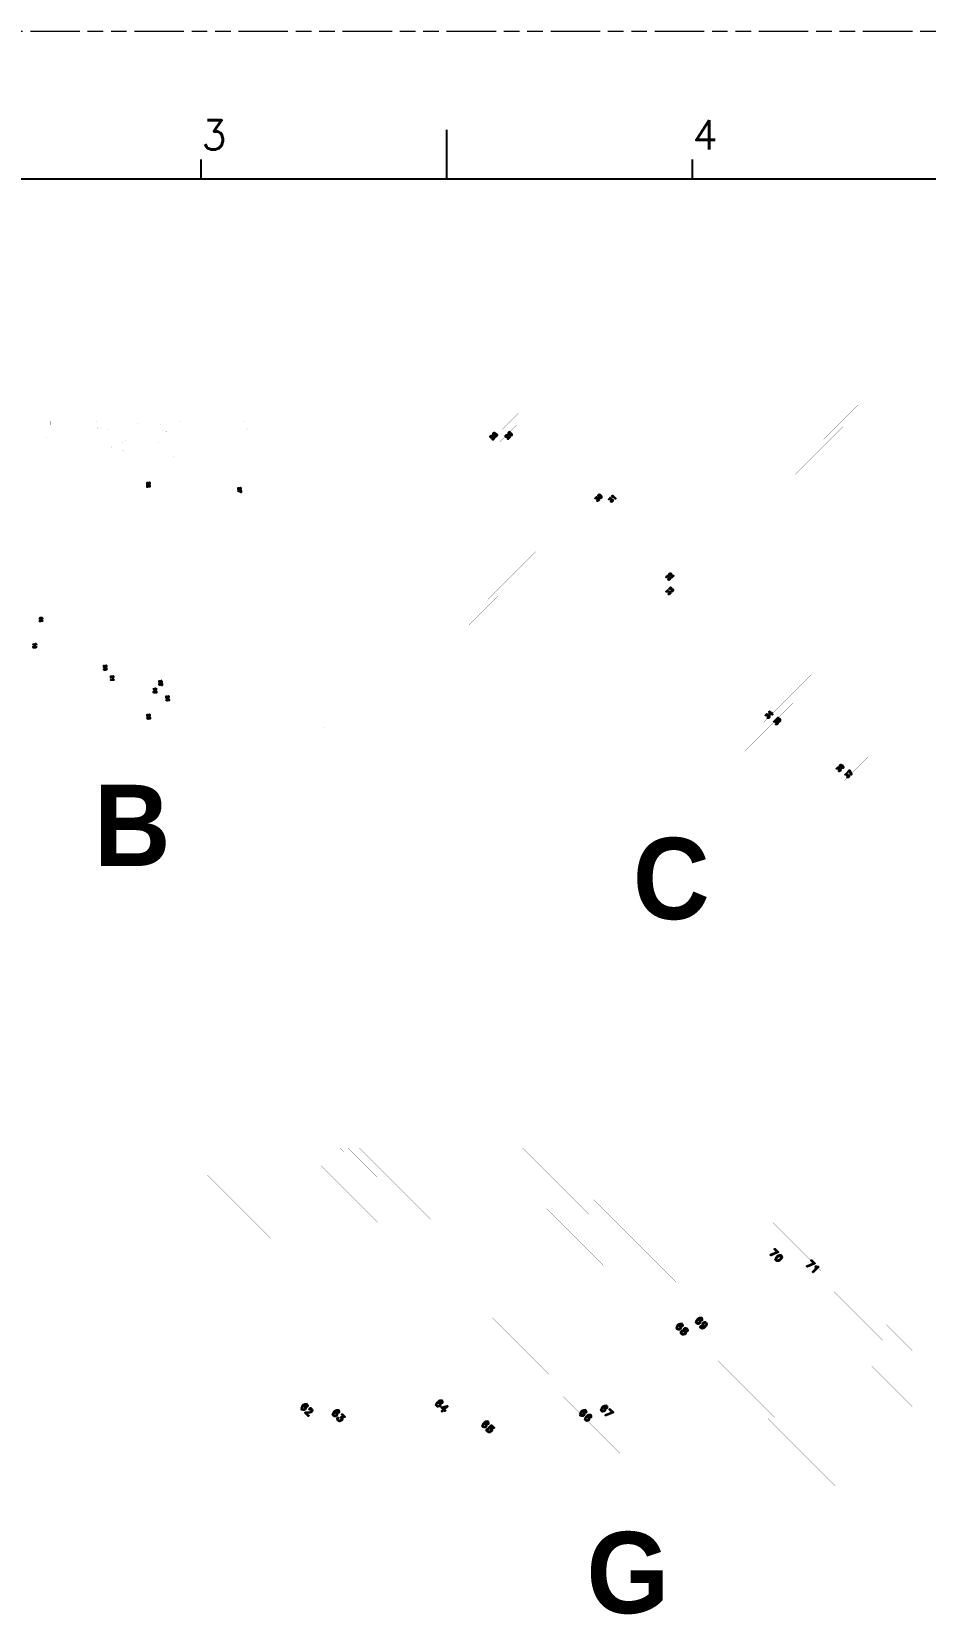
# Model space of a CAD drawing. Extents: x -945 to -170, y -475 to 73.
# Drawn here: x -719.4 to -547.6, y -231.1 to 73 of the extents above; entities that cross this region are included whole.
import ezdxf

# ---------------------------------------------------------------- set-up
doc = ezdxf.new("R2010")
doc.units = 0
doc.linetypes.add('PHANTOM', pattern=[29.5, 9.5, -1.5, 3, -1.5, 3, -1.5, 9.5])
doc.layers.get('0').update_dxf_attribs({"color": 9})
doc.layers.add('0PAPERF', color=2, linetype='PHANTOM', lineweight=0, plot=False)
for name, color, linetype in [('a_area', 3, 'Continuous'), ('b_area', 2, 'Continuous'), ('bak_outline', 7, 'Continuous'), ('c_area', 1, 'Continuous'), ('g_area', 3, 'Continuous')]:
    doc.layers.add(name, color=color, linetype=linetype)
doc.layers.add('DIM', color=3, linetype='Continuous', lineweight=5)
doc.styles.add('SIMPLEX', font='simplex.shx')
doc.styles.get("Standard").update_dxf_attribs({"font": 'txt.shx'})

# ---------------------------------------------------------------- blocks, each defined once
blk = doc.blocks.new('PAD_R8')
at = {"layer": 'b_area', "const_width": 0.5}
blk.add_lwpolyline([(0.25, 0, 1), (-0.25, 0, 1)], format="xyb", close=True, dxfattribs=at)
blk = doc.blocks.new('PAD_R7')
at = {"layer": 'bak_outline', "const_width": 0.5}
blk.add_lwpolyline([(0.25, 0, 1), (-0.25, 0, 1)], format="xyb", close=True, dxfattribs=at)
blk = doc.blocks.new('PAD_R3')
at = {"layer": 'a_area', "const_width": 0.5}
blk.add_lwpolyline([(0.25, 0, 1), (-0.25, 0, 1)], format="xyb", close=True, dxfattribs=at)

msp = doc.modelspace()

# ---------------------------------------------------------------- linework, layer by layer
for p, q in [((-639.55, 44.66), (-639.55, 54.1)), ((-686.76, 44.66), (-686.76, 48.43)), ((-592.34, 44.66), (-592.34, 48.43)), ((-193.9, 44.66), (-922.8, 44.66))]:
    msp.add_line(p, q)
at = {"layer": '0PAPERF'}
msp.add_line((-170.11, 72.99), (-944.51, 72.99), dxfattribs=at)
at = {"layer": 'b_area'}
msp.add_line((-695.81, -53.32), (-695.63, -53.43), dxfattribs=at)
at = {"layer": 'b_area', "linetype": 'Continuous', "const_width": 0.0015}
for points in [[(-753.3, -62.67), (-753.3, -1.8), (-662.49, -1.8), (-662.49, -62.67), (-753.3, -62.67), (-753.3, -61.95), (-749.02, -57.67, 0.198863), (-746.39, -51.31), (-746.39, -1.8), (-741.09, -1.8), (-741.09, -55.03, -0.194441), (-741.19, -55.29), (-748.57, -62.67)], [(-717.7, -62.67), (-717.7, -4.87, -0.198727), (-717.53, -4.45), (-715.68, -2.6), (-715.68, -1.8), (-715.25, -1.8), (-715.25, -2.69, -0.199483), (-715.31, -2.84), (-717.23, -4.76, 0.198754), (-717.27, -4.87), (-717.27, -62.67)], [(-716.66, -62.67), (-716.66, -5.21, -0.197811), (-716.55, -4.95), (-714.88, -3.28, 0.198877), (-714.64, -2.69), (-714.64, -1.8), (-706.96, -1.8, 0.2372), (-706.58, -3.27, -0.181183), (-706.13, -4.47), (-706.13, -62.67)], [(-704.16, -62.67), (-704.16, -7.19, -0.199483), (-704.1, -7.04), (-703.93, -6.88, 0.013485), (-703.95, -6.79, -0.362265), (-703.71, -5.37, 0.11387), (-703.36, -4.26), (-703.36, -1.8), (-702.93, -1.8), (-702.93, -3.85, 0.150915), (-702.38, -5.27, -0.737826), (-702.93, -7.35, 0.161326), (-703.73, -8.04), (-703.73, -62.67)], [(-703.12, -62.67), (-703.12, -8.23, -0.160548), (-702.56, -7.86, 0.579776), (-701.77, -5.03, -0.173054), (-702.32, -3.83), (-702.32, -1.8), (-699.09, -1.8, 0.175287), (-698.53, -2.8, -0.160811), (-697.78, -4.07), (-697.78, -62.67)], [(-695.78, -3.79, 0.018271), (-695.74, -3.67), (-695.74, -1.8), (-695.31, -1.8), (-695.31, -2.52, 0.16177), (-694.64, -3.46, -0.75626), (-694.64, -5.62, 0.15726), (-695.39, -6.64), (-695.39, -62.67), (-695.82, -62.67), (-695.82, -5.26), (-695.82, -5.25, -0.365988)], [(-694.78, -62.67), (-694.78, -6.79, -0.198742), (-694.59, -6.33), (-693.46, -5.19, 0.198948), (-693.43, -5.12), (-693.43, -3.95, 0.199265), (-693.46, -3.88), (-694.14, -3.21, -0.206355), (-694.22, -3, -0.158984), (-694.7, -2.41), (-694.7, -1.85, 0.018419), (-694.67, -1.8), (-693.66, -1.8), (-693.66, -2.67, 0.044114), (-693.62, -2.81, -0.07693), (-693.62, -2.93), (-693.06, -3.49, -0.199207), (-692.87, -3.95), (-692.87, -5.12, -0.198922), (-693.06, -5.59), (-694.2, -6.72, 0.198744), (-694.22, -6.79), (-694.22, -62.67)], [(-693.58, -62.67), (-693.58, -7.17, -0.198742), (-693.39, -6.71), (-692.34, -5.65, 0.198808), (-692.31, -5.59), (-692.31, -3.49, 0.19504), (-692.34, -3.42), (-692.91, -2.85, -0.198727), (-693.1, -2.39), (-693.1, -1.8), (-692.54, -1.8), (-692.54, -2.39, 0.198762), (-692.51, -2.45), (-691.94, -3.02, -0.19737), (-691.75, -3.49), (-691.75, -5.59, -0.198742), (-691.94, -6.05), (-692.99, -7.11, 0.198752), (-693.02, -7.17), (-693.02, -62.67)], [(-664.58, -58.76), (-664.58, -1.8), (-663.08, -1.8), (-663.08, -58.45), (-662.49, -59.04), (-662.49, -62.67), (-663.01, -62.67), (-663.01, -61.45, -0.054713), (-662.96, -61.05, 0.110272), (-663.13, -60.51), (-664.36, -59.29, -0.200059)]]:
    msp.add_lwpolyline(points, format="xyb", close=True, dxfattribs=at)
for points in [[(-719.05, -62.67), (-719.05, -2.27), (-719.05, -1.8), (-718.04, -1.8)], [(-706.37, -1.8), (-704.23, -1.8)], [(-698.51, -1.8), (-696.33, -1.8)], [(-691.13, -1.8), (-684.45, -1.8), (-684.45, -62.67), (-692.17, -62.67)], [(-678.6, -1.8), (-676.41, -1.8)], [(-662.51, -58.05), (-662.51, -1.8), (-662.49, -1.8), (-662.49, -58.18)], [(-663.58, -61.69), (-663.58, -62.67), (-678.15, -62.67)]]:
    msp.add_lwpolyline(points, dxfattribs=at)
for points in [[(-718.04, -1.8, 0.12361), (-718.63, -2.34), (-718.63, -62.67), (-719.05, -62.67)], [(-704.23, -1.8, -0.329145), (-704.64, -3.07, 0.153874), (-705.08, -4.47), (-705.08, -62.67), (-705.51, -62.67), (-705.51, -4.47, 0.154088), (-705.96, -3.07, -0.329765), (-706.37, -1.8)], [(-696.33, -1.8, -0.11954), (-696.57, -2.27, 0.04974), (-696.74, -2.83), (-696.74, -62.67), (-697.17, -62.67), (-697.17, -4, 0.143932), (-697.94, -2.53, -0.215563), (-698.51, -1.8)], [(-692.17, -62.67), (-692.17, -8.58, -0.198829), (-692.06, -8.31), (-690.96, -7.21, 0.198803), (-690.85, -6.95), (-690.85, -2.23, 0.198934), (-690.96, -1.96), (-691.13, -1.8)], [(-676.41, -1.8, -0.350369), (-677.51, -2.67, -0.350371), (-678.6, -1.8)], [(-678.15, -62.67), (-678.15, -3.83, -0.238158), (-677.83, -3.21, 0.428393), (-675.83, -1.8), (-665.15, -1.8), (-665.15, -59.15, 0.198733), (-665.04, -59.41), (-663.64, -60.81, -0.189813), (-663.55, -61.07, 0.038773), (-663.58, -61.45, 0.07828), (-663.58, -61.69)], [(-662.49, -58.18, -0.08884), (-662.51, -58.05)]]:
    msp.add_lwpolyline(points, format="xyb", dxfattribs=at)
for points in [[(-683.88, -62.67), (-683.88, -1.8), (-682.38, -1.8), (-682.38, -62.67)], [(-681.82, -62.67), (-681.82, -1.8), (-680.3, -1.8), (-680.3, -62.67)], [(-679.74, -62.67), (-679.74, -1.8), (-679.18, -1.8), (-679.18, -62.67)]]:
    msp.add_lwpolyline(points, close=True, dxfattribs=at)
at = {"layer": 'b_area', "linetype": 'Continuous'}
for points in [[(-697.18, -13.95), (-697.18, -13.65, -0.649857), (-697.12, -13.63), (-696.87, -13.84, 0.341965), (-696.65, -13.84)], [(-697.1, -13.74), (-697.1, -13.95, -1), (-697.18, -13.95)], [(-697.18, -14.48), (-697.18, -14.18, -0.649857), (-697.12, -14.15), (-696.87, -14.36, 0.341965), (-696.65, -14.36)], [(-697.1, -14.26), (-697.1, -14.48, -1), (-697.18, -14.48)], [(-696.58, -13.87, -0.421669), (-696.92, -13.9), (-697.1, -13.74)], [(-696.58, -14.39, -0.421669), (-696.92, -14.42), (-697.1, -14.26)], [(-696.65, -13.84, 0.57097), (-696.74, -13.71, -1), (-696.74, -13.64)], [(-696.65, -14.36, 0.57097), (-696.74, -14.24, -1), (-696.74, -14.16)], [(-679.68, -14.96), (-679.68, -14.66, -0.649857), (-679.62, -14.63), (-679.37, -14.84, 0.341965), (-679.16, -14.84)], [(-679.61, -14.74), (-679.61, -14.96, -1), (-679.68, -14.96)], [(-679.16, -15.43), (-679.16, -15.18, -1), (-679.08, -15.18), (-679.08, -15.48, -0.539035), (-679.13, -15.52), (-679.66, -15.3)], [(-679.09, -14.87, -0.421669), (-679.42, -14.9), (-679.61, -14.74)], [(-679.16, -14.84, 0.57097), (-679.24, -14.71, -1), (-679.24, -14.64)], [(-679.66, -15.3, -1), (-679.63, -15.23), (-679.16, -15.43)], [(-717.86, -39.73, -0.37936), (-717.52, -39.54, -0.57702), (-717.29, -39.83, -0.205462), (-717.31, -39.85), (-717.36, -39.87)], [(-717.49, -39.62, -0.597427), (-717.64, -39.9, -0.35893), (-717.86, -39.74, -0.094664), (-717.86, -39.73)], [(-717.85, -40.24, -0.70035), (-717.82, -40.18), (-717.3, -40.18, -1), (-717.3, -40.25), (-717.72, -40.25)], [(-717.69, -40.3, -1.522174), (-717.78, -40.3), (-717.85, -40.24)], [(-717.72, -40.25, -0.067502), (-717.72, -40.26), (-717.69, -40.3)], [(-717.36, -39.87, -1.487156), (-717.35, -39.79, 0.775566), (-717.49, -39.62)], [(-719.06, -45.27, -0.871214), (-718.72, -45.12, -0.486257), (-718.49, -45.1)], [(-719.03, -44.76, -1), (-719.03, -44.68), (-718.6, -44.68)], [(-718.49, -45.1, -0.461965), (-718.58, -45.39, -0.324873), (-718.72, -45.33, -0.596177), (-719.06, -45.28, -0.094664), (-719.06, -45.27)], [(-718.63, -44.63, -1.522174), (-718.55, -44.63), (-718.48, -44.69, -0.70035), (-718.5, -44.76), (-719.03, -44.76)], [(-718.56, -45.15, 0.425265), (-718.67, -45.18), (-718.68, -45.22)], [(-718.68, -45.22), (-718.67, -45.27, 0.42514), (-718.56, -45.3)], [(-718.6, -44.68, -0.067502), (-718.61, -44.68), (-718.63, -44.63)], [(-705.52, -49.11), (-705.52, -48.81, -0.649857), (-705.46, -48.78), (-705.21, -49, 0.341965), (-705, -48.99)], [(-705.45, -48.89), (-705.45, -49.11, -1), (-705.52, -49.11)], [(-705.52, -49.51, -0.384702), (-705.18, -49.3, -0.472799), (-704.93, -49.52)], [(-704.93, -49.52, -0.401951), (-705.5, -49.59), (-705.52, -49.52, -0.094664), (-705.52, -49.51)], [(-704.93, -49.02, -0.421669), (-705.26, -49.06), (-705.45, -48.89)], [(-705, -48.99, 0.57097), (-705.09, -48.87, -1), (-705.09, -48.8)], [(-704.17, -51.15), (-704.17, -50.85, -0.649857), (-704.11, -50.82), (-703.86, -51.03, 0.341965), (-703.65, -51.03)], [(-704.1, -50.93), (-704.1, -51.15, -1), (-704.17, -51.15)], [(-704.13, -51.58, -1), (-704.13, -51.51), (-703.71, -51.51)], [(-703.74, -51.46, -1.522174), (-703.65, -51.46), (-703.58, -51.52, -0.70035), (-703.61, -51.58), (-704.13, -51.58)], [(-703.58, -51.06, -0.421669), (-703.91, -51.09), (-704.1, -50.93)], [(-703.65, -51.03, 0.57097), (-703.73, -50.91, -1), (-703.73, -50.83)], [(-703.71, -51.51, -0.067502), (-703.72, -51.5), (-703.74, -51.46)], [(-695.98, -53.91, -0.688649), (-695.72, -53.73), (-695.64, -53.77), (-695.45, -53.94)], [(-695.81, -54.03, -0.327904), (-695.97, -53.93, -0.133645), (-695.98, -53.91)], [(-695.9, -53.83, 0.57097), (-695.81, -53.96, -1), (-695.81, -54.03)], [(-695.45, -53.94), (-695.45, -53.72, -1), (-695.38, -53.72), (-695.38, -54.02, -0.649857), (-695.44, -54.05), (-695.69, -53.83, 0.341965), (-695.9, -53.83)], [(-694.88, -51.99), (-694.88, -51.77, -1), (-694.8, -51.77), (-694.8, -51.95), (-694.69, -51.97, -0.52382), (-694.53, -51.7)], [(-694.41, -51.79, 0.819045), (-694.59, -51.98, -0.735183), (-694.62, -52.05), (-694.85, -52.03, -0.388557), (-694.88, -51.99)], [(-694.88, -52.45, -0.688649), (-694.62, -52.27), (-694.54, -52.31), (-694.35, -52.47)], [(-694.72, -52.57, -0.327904), (-694.87, -52.47, -0.133645), (-694.88, -52.45)], [(-694.8, -52.37, 0.57097), (-694.72, -52.5, -1), (-694.72, -52.57)], [(-694.35, -52.47), (-694.35, -52.26, -1), (-694.28, -52.26), (-694.28, -52.56, -0.649857), (-694.34, -52.59), (-694.59, -52.37, 0.341965), (-694.8, -52.37)], [(-694.4, -52.07, -1), (-694.43, -52, 0.637647), (-694.41, -51.79)], [(-693.53, -54.99), (-693.53, -54.69, -0.649857), (-693.47, -54.66), (-693.22, -54.87, 0.341965), (-693, -54.87)], [(-693, -54.87, 0.57097), (-693.09, -54.75, -1), (-693.09, -54.67)], [(-693.45, -54.77), (-693.45, -54.99, -1), (-693.53, -54.99)], [(-693.53, -55.38, -0.379215), (-693.18, -55.2, -0.575806), (-692.95, -55.48, -0.205462), (-692.98, -55.5), (-693.02, -55.53)], [(-693.16, -55.28, -0.597481), (-693.3, -55.55, -0.359221), (-693.52, -55.4, -0.094664), (-693.53, -55.38)], [(-692.93, -54.9, -0.421669), (-693.26, -54.93), (-693.45, -54.77)], [(-693.02, -55.53, -1.487402), (-693.02, -55.44, 0.775203), (-693.16, -55.28)], [(-697.18, -58.52), (-697.18, -58.22, -0.649857), (-697.12, -58.19), (-696.87, -58.4, 0.341965), (-696.65, -58.4)], [(-697.1, -58.3), (-697.1, -58.52, -1), (-697.18, -58.52)], [(-696.65, -58.95), (-696.65, -58.79, -1), (-696.58, -58.79), (-696.58, -59.02, -0.595465), (-696.64, -59.05), (-696.78, -58.96, -0.694209), (-697.18, -58.93, -0.094664), (-697.18, -58.92)], [(-697.06, -58.71, -1), (-697.03, -58.78, 0.637647), (-697.05, -58.99)], [(-696.58, -58.43, -0.421669), (-696.92, -58.46), (-697.1, -58.3)], [(-697.05, -58.99, 0.372811), (-696.85, -58.95), (-696.85, -58.89, -0.595465), (-696.8, -58.86), (-696.65, -58.95)], [(-696.65, -58.4, 0.57097), (-696.74, -58.28, -1), (-696.74, -58.2)]]:
    msp.add_lwpolyline(points, format="xyb", dxfattribs=at)
for points in [[(-705.45, -49.5), (-705.43, -49.55, 0.272408), (-705.02, -49.55, 0.311748), (-705.02, -49.43, 0.272415), (-705.43, -49.43), (-705.45, -49.47)], [(-695.96, -53.31, -0.761025), (-695.94, -53.24), (-695.63, -53.24), (-695.63, -53.17, -1), (-695.55, -53.17), (-695.55, -53.24), (-695.41, -53.24, -1), (-695.41, -53.32), (-695.55, -53.32), (-695.55, -53.49, -0.589154), (-695.61, -53.52)]]:
    msp.add_lwpolyline(points, format="xyb", close=True, dxfattribs=at)
msp.add_lwpolyline([(-695.63, -53.43), (-695.63, -53.32), (-695.81, -53.32)], dxfattribs=at)
at = {"layer": 'b_area'}
for centre, radius in [((-717.66, -39.72), 0.113), ((-718.87, -45.22), 0.114), ((-693.33, -55.37), 0.113)]:
    msp.add_circle(centre, radius, dxfattribs=at)
for centre, radius, start, end in [((-696.74, -13.8), 0.164, 337.0464, 92.2276), ((-696.74, -14.33), 0.164, 337.0464, 92.2276), ((-679.24, -14.8), 0.164, 337.0464, 92.2276), ((-718.69, -45.22), 0.16, 330.4443, 29.5557), ((-705.08, -48.96), 0.164, 337.0464, 92.2276), ((-703.73, -51), 0.164, 337.0464, 92.2276), ((-694.49, -51.89), 0.197, 296.5451, 100.7626), ((-693.08, -54.84), 0.164, 337.0464, 92.2276), ((-697.01, -58.88), 0.177, 106.4928, 191.8565), ((-696.74, -58.37), 0.164, 337.0464, 92.2276)]:
    msp.add_arc(centre, radius, start, end, dxfattribs=at)
at = {"layer": 'c_area'}
msp.add_line((-577.47, -57.82), (-577.4, -58.12), dxfattribs=at)
at = {"layer": 'c_area', "linetype": 'Continuous', "const_width": 0.0022}
for points in [[(-624.97, 2.69), (-637.28, -9.63)], [(-637.28, -9.63), (-637.28, -1.64), (-632.96, 2.69), (-624.97, 2.69)], [(-622.81, 2.69), (-637.28, -11.79)], [(-637.28, -11.79), (-637.28, -10.9), (-623.69, 2.69), (-622.81, 2.69)], [(-620, 2.69), (-637.28, -14.59)], [(-637.28, -14.59), (-637.28, -13.71), (-620.89, 2.69), (-620, 2.69)], [(-592.9, 2.69), (-637.28, -41.69)], [(-637.28, -41.69), (-637.28, -15.87), (-618.73, 2.69), (-592.9, 2.69)], [(-590.74, 2.69), (-637.28, -43.85)], [(-637.28, -43.85), (-637.28, -42.97), (-591.63, 2.69), (-590.74, 2.69)], [(-587.94, 2.69), (-637.28, -46.66)], [(-637.28, -46.66), (-637.28, -45.77), (-588.83, 2.69), (-587.94, 2.69)], [(-564.09, 2.69), (-637.28, -70.5)], [(-637.28, -70.5), (-637.28, -47.93), (-586.67, 2.69), (-564.09, 2.69)], [(-561.93, 2.69), (-637.28, -72.66)], [(-637.28, -72.66), (-637.28, -71.78), (-562.82, 2.69), (-561.93, 2.69)], [(-559.13, 2.69), (-636.55, -74.74), (-637.28, -74.74)], [(-637.28, -74.74), (-637.28, 2.69), (-558.63, 2.69), (-558.63, -74.74), (-637.28, -74.74), (-637.28, -74.58), (-560.02, 2.69), (-559.13, 2.69)], [(-558.63, 1.91), (-558.63, -37.49), (-595.88, -74.74), (-635.28, -74.74)], [(-635.28, -74.74), (-558.63, 1.91)], [(-558.63, -38.77), (-558.63, -39.65), (-593.72, -74.74), (-594.6, -74.74)], [(-594.6, -74.74), (-558.63, -38.77)], [(-558.63, -41.57), (-558.63, -42.46), (-590.91, -74.74), (-591.8, -74.74)], [(-591.8, -74.74), (-558.63, -41.57)], [(-558.63, -43.73), (-558.63, -61.39), (-571.98, -74.74), (-589.64, -74.74)], [(-589.64, -74.74), (-558.63, -43.73)], [(-558.63, -62.66), (-558.63, -63.55), (-569.82, -74.74), (-570.71, -74.74)], [(-570.71, -74.74), (-558.63, -62.66)], [(-558.63, -65.47), (-558.63, -66.36), (-567.01, -74.74), (-567.9, -74.74)], [(-567.9, -74.74), (-558.63, -65.47)], [(-558.63, -67.63), (-558.63, -74.74), (-565.74, -74.74)], [(-565.74, -74.74), (-558.63, -67.63)]]:
    msp.add_lwpolyline(points, dxfattribs=at)
at = {"layer": 'c_area', "linetype": 'Continuous'}
for points in [[(-631.05, -4.69, 0.570351), (-631.09, -4.91, -1.534281), (-631.21, -4.94), (-631.24, -4.87, -0.079736), (-631.24, -4.85, -0.542519), (-630.94, -4.57)], [(-630.69, -5.26), (-630.46, -5.03, -1), (-630.39, -5.11), (-630.7, -5.42, -0.646208), (-630.79, -5.39), (-630.83, -4.91, 0.341294), (-631.05, -4.69)], [(-628.13, -4.57, 0.570351), (-628.17, -4.79, -1.534281), (-628.29, -4.83), (-628.32, -4.75, -0.079736), (-628.32, -4.74, -0.542519), (-628.02, -4.46)], [(-627.77, -5.14), (-627.55, -4.92, -1), (-627.47, -5), (-627.78, -5.31, -0.646208), (-627.87, -5.27), (-627.91, -4.8, 0.341294), (-628.13, -4.57)], [(-627.35, -4.67, -1.48669), (-627.26, -4.59, 0.776175), (-627.23, -4.28, -0.884463), (-627.77, -4.24)], [(-627.31, -4.03, -0.287615), (-627.08, -4.61, -0.36406), (-627.35, -4.67)], [(-610.83, -16.52), (-611, -16.7, -1), (-611.08, -16.62)], [(-611.08, -16.62), (-610.83, -16.38, -0.594587), (-610.74, -16.4), (-610.69, -16.65, -1.20904), (-610.59, -17.22)], [(-610.38, -16.9, 0.372891), (-610.63, -16.74), (-610.68, -16.79, -0.594587), (-610.78, -16.77), (-610.83, -16.52)], [(-610.59, -17.22), (-610.66, -17.2, -1), (-610.62, -17.09, 0.637758), (-610.38, -16.9)], [(-609.78, -16.56, -0.384474), (-610.35, -16.42), (-610.46, -16.27, -0.091554), (-610.47, -16.25, -0.713772), (-610.13, -15.92)], [(-608.2, -16.7), (-608.37, -16.87, -1), (-608.45, -16.8)], [(-608.45, -16.8), (-608.21, -16.55, -0.594587), (-608.11, -16.58), (-608.06, -16.82, -1.20904), (-607.96, -17.4)], [(-607.75, -17.07, 0.372891), (-608, -16.91), (-608.05, -16.97, -0.594587), (-608.15, -16.94), (-608.2, -16.7)], [(-607.96, -17.4), (-608.04, -17.37, -1), (-608, -17.27, 0.637758), (-607.75, -17.07)], [(-607.78, -16.3), (-607.79, -16.16, -0.701005), (-607.69, -16.12), (-607.15, -16.66, -1), (-607.23, -16.74), (-607.67, -16.3)], [(-607.67, -16.3, -0.067871), (-607.67, -16.32), (-607.69, -16.39)], [(-597.17, -31.68), (-597.35, -31.85, -1), (-597.42, -31.78)], [(-597.42, -31.78), (-597.18, -31.53, -0.594587), (-597.09, -31.56), (-597.03, -31.8, -1.20904), (-596.94, -32.38)], [(-596.73, -32.05, 0.372891), (-596.97, -31.89), (-597.03, -31.95, -0.594587), (-597.12, -31.92), (-597.17, -31.68)], [(-596.94, -32.38), (-597.01, -32.35, -1), (-596.97, -32.25, 0.637758), (-596.73, -32.05)], [(-596.66, -31.16, 0.570351), (-596.7, -31.38, -1.534281), (-596.81, -31.42), (-596.84, -31.34, -0.079736), (-596.84, -31.33, -0.542519), (-596.55, -31.05)], [(-596.3, -31.74), (-596.07, -31.51, -1), (-595.99, -31.59), (-596.3, -31.9, -0.646208), (-596.4, -31.86), (-596.43, -31.39, 0.341294), (-596.66, -31.16)], [(-597.14, -34.45), (-597.31, -34.62, -1), (-597.39, -34.54)], [(-597.39, -34.54), (-597.14, -34.3, -0.594587), (-597.05, -34.33), (-597, -34.57, -1.20904), (-596.9, -35.15)], [(-596.69, -34.82, 0.372891), (-596.94, -34.66), (-596.99, -34.72, -0.594587), (-597.08, -34.69), (-597.14, -34.45)], [(-596.9, -35.15), (-596.97, -35.12, -1), (-596.93, -35.02, 0.637758), (-596.69, -34.82)], [(-596.59, -33.9), (-596.77, -34.08, -1), (-596.84, -34)], [(-596.84, -34), (-596.6, -33.76, -0.594587), (-596.51, -33.78), (-596.45, -34.03, -1.20904), (-596.36, -34.6)], [(-596.15, -34.28, 0.372891), (-596.39, -34.12), (-596.45, -34.17, -0.594587), (-596.54, -34.15), (-596.59, -33.9)], [(-596.36, -34.6), (-596.43, -34.58, -1), (-596.39, -34.47, 0.637758), (-596.15, -34.28)], [(-578.08, -58.23), (-578.25, -58.4, -1), (-578.33, -58.32)], [(-578.33, -58.32), (-578.08, -58.08, -0.594587), (-577.99, -58.1), (-577.94, -58.35, -1.20904), (-577.84, -58.93)], [(-577.63, -58.6, 0.372891), (-577.88, -58.44), (-577.93, -58.5, -0.594587), (-578.02, -58.47), (-578.08, -58.23)], [(-577.84, -58.93), (-577.91, -58.9, -1), (-577.87, -58.79, 0.637758), (-577.63, -58.6)], [(-576.5, -59.45), (-576.67, -59.62, -1), (-576.75, -59.55)], [(-576.75, -59.55), (-576.5, -59.3, -0.594587), (-576.41, -59.33), (-576.36, -59.57, -1.20904), (-576.26, -60.15)], [(-576.05, -59.82, 0.372891), (-576.29, -59.66), (-576.35, -59.72, -0.594587), (-576.44, -59.69), (-576.5, -59.45)], [(-576.26, -60.15), (-576.33, -60.12, -1), (-576.29, -60.02, 0.637758), (-576.05, -59.82)], [(-576.21, -59.07, -0.393264), (-576.2, -59), (-575.98, -58.78, -1), (-575.9, -58.86), (-576.09, -59.04), (-575.98, -59.17, -0.523144), (-575.53, -59.06)], [(-575.51, -59.28, 0.81806), (-575.9, -59.29, -0.738619), (-575.99, -59.33), (-576.21, -59.07)], [(-575.79, -59.58, -1), (-575.75, -59.47, 0.637758), (-575.51, -59.28)], [(-564.41, -68.45), (-564.58, -68.63, -1), (-564.66, -68.55)], [(-564.66, -68.55), (-564.41, -68.3, -0.594587), (-564.32, -68.33), (-564.27, -68.57, -1.20904), (-564.17, -69.15)], [(-563.96, -68.83, 0.372891), (-564.21, -68.67), (-564.26, -68.72, -0.594587), (-564.35, -68.7), (-564.41, -68.45)], [(-564.17, -69.15), (-564.24, -69.12, -1), (-564.2, -69.02, 0.637758), (-563.96, -68.83)], [(-563.4, -68.53, -0.332496), (-564.02, -68.16, -0.708585), (-563.73, -67.83)], [(-563.73, -67.83, -1.486698), (-563.83, -67.91, 0.775443), (-563.85, -68.22)], [(-562.77, -69.63), (-562.95, -69.8, -1), (-563.03, -69.72)], [(-563.03, -69.72), (-562.78, -69.48, -0.594587), (-562.69, -69.5), (-562.64, -69.75, -1.20904), (-562.54, -70.33)], [(-562.33, -70, 0.372891), (-562.57, -69.84), (-562.63, -69.9, -0.594587), (-562.72, -69.87), (-562.77, -69.63)], [(-562.19, -69.05), (-562.45, -69.3, -1), (-562.53, -69.22)], [(-562.53, -69.22), (-562.22, -68.91, -0.540413), (-562.13, -68.93), (-561.8, -69.69, -1), (-561.9, -69.74), (-562.19, -69.05)], [(-562.54, -70.33), (-562.61, -70.3, -1), (-562.57, -70.19, 0.637758), (-562.33, -70)]]:
    msp.add_lwpolyline(points, format="xyb", dxfattribs=at)
for points in [[(-630.35, -4.03, -0.353869), (-630.24, -4.25, -3.220119), (-630.5, -4.48, -0.163536), (-630.53, -4.48), (-630.61, -4.45, -0.103857), (-630.62, -4.44), (-630.68, -4.39, -0.106967), (-630.69, -4.37, -0.562946)], [(-610.39, -16.12, 0.27239), (-609.96, -16.55, 0.311885), (-609.84, -16.43, 0.272475), (-610.27, -16), (-610.33, -16.03), (-610.36, -16.06)], [(-577.62, -57.65, -0.768425), (-577.53, -57.6), (-577.2, -57.92), (-577.13, -57.85, -1), (-577.05, -57.93), (-577.13, -58), (-576.98, -58.14, -1), (-577.06, -58.22), (-577.2, -58.08), (-577.39, -58.26, -0.595542), (-577.48, -58.24)]]:
    msp.add_lwpolyline(points, format="xyb", close=True, dxfattribs=at)
msp.add_lwpolyline([(-577.4, -58.12), (-577.28, -58), (-577.47, -57.82)], dxfattribs=at)
at = {"layer": 'c_area'}
for centre, radius in [((-630.48, -4.24), 0.13), ((-630.18, -4.54), 0.174), ((-627.51, -4.2), 0.164), ((-563.58, -68.3), 0.164)]:
    msp.add_circle(centre, radius, dxfattribs=at)
for centre, radius, start, end in [((-631.37, -5.12), 0.694, 348.3075, 51.8586), ((-628.45, -5), 0.694, 348.3075, 51.8586), ((-627.53, -4.16), 0.255, 31.9037, 197.3503), ((-610.39, -16.48), 0.617, 352.2335, 65.3858), ((-607.75, -16.36), 0.0692, 111.8339, 338.675), ((-596.98, -31.59), 0.694, 348.3075, 51.8586), ((-575.7, -59.3), 0.289, 251.5458, 55.8794), ((-563.6, -68.27), 0.257, 45.2381, 168.3276), ((-563.58, -68.32), 0.279, 311.3644, 54.3799)]:
    msp.add_arc(centre, radius, start, end, dxfattribs=at)
at = {"layer": 'g_area'}
for p, q in [((-577.34, -161.94), (-576.14, -161.44)), ((-570.33, -164.11), (-569.13, -163.61)), ((-569.26, -165.22), (-568.51, -164.47)), ((-590.88, -175.81), (-590.83, -175.68)), ((-639.82, -191.29), (-640.33, -191.42)), ((-609.06, -192.72), (-607.86, -192.22))]:
    msp.add_line(p, q, dxfattribs=at)
at = {"layer": 'g_area', "linetype": 'Continuous', "const_width": 0.0038}
for points in [[(-685.59, -206.39), (-685.59, -141.46), (-550.09, -141.46), (-550.09, -206.39)], [(-621.3, -141.46), (-599.82, -141.46), (-550.09, -191.2), (-550.09, -206.39), (-556.37, -206.39)]]:
    msp.add_lwpolyline(points, close=True, dxfattribs=at)
for points in [[(-685.59, -141.84), (-685.59, -141.46), (-684.43, -141.46), (-619.5, -206.39)], [(-619.5, -206.39), (-621.04, -206.39), (-685.59, -141.84)], [(-682.24, -141.46), (-667.17, -141.46), (-602.25, -206.39)], [(-602.25, -206.39), (-617.31, -206.39), (-682.24, -141.46)], [(-664.97, -141.46), (-663.44, -141.46), (-598.52, -206.39)], [(-598.52, -206.39), (-600.05, -206.39), (-664.97, -141.46)], [(-660.13, -141.46), (-658.59, -141.46), (-593.67, -206.39)], [(-593.67, -206.39), (-595.2, -206.39), (-660.13, -141.46)], [(-567.14, -206.39), (-591.48, -206.39), (-656.41, -141.46)], [(-656.41, -141.46), (-632.06, -141.46), (-567.14, -206.39)], [(-563.41, -206.39), (-564.94, -206.39), (-629.87, -141.46)], [(-629.87, -141.46), (-628.33, -141.46), (-563.41, -206.39)], [(-558.56, -206.39), (-560.09, -206.39), (-625.02, -141.46)], [(-625.02, -141.46), (-623.49, -141.46), (-558.56, -206.39)], [(-550.09, -189.01), (-597.63, -141.46)], [(-597.63, -141.46), (-596.1, -141.46), (-550.09, -187.47), (-550.09, -189.01)], [(-592.78, -141.46), (-591.25, -141.46), (-550.09, -182.63), (-550.09, -184.16)], [(-550.09, -184.16), (-592.78, -141.46)], [(-589.06, -141.46), (-550.09, -141.46), (-550.09, -180.44)], [(-550.09, -180.44), (-589.06, -141.46)], [(-685.59, -145.15), (-624.35, -206.39)], [(-685.59, -146.68), (-685.59, -145.15)], [(-624.35, -206.39), (-625.88, -206.39), (-685.59, -146.68)], [(-685.59, -148.88), (-628.07, -206.39)], [(-685.59, -164.69), (-685.59, -148.88)], [(-628.07, -206.39), (-643.89, -206.39), (-685.59, -164.69)], [(-685.59, -166.89), (-646.09, -206.39)], [(-685.59, -168.42), (-685.59, -166.89)], [(-646.09, -206.39), (-647.62, -206.39), (-685.59, -168.42)], [(-685.59, -171.74), (-650.93, -206.39)], [(-685.59, -173.27), (-685.59, -171.74)], [(-650.93, -206.39), (-652.47, -206.39), (-685.59, -173.27)], [(-685.59, -175.47), (-654.66, -206.39)], [(-685.59, -192.94), (-685.59, -175.47)], [(-654.66, -206.39), (-672.14, -206.39), (-685.59, -192.94)]]:
    msp.add_lwpolyline(points, dxfattribs=at)
at = {"layer": 'g_area', "linetype": 'Continuous'}
for points in [[(-576.14, -161.44), (-576.58, -161.01, -1), (-576.45, -160.87), (-575.91, -161.41, -0.540413), (-575.94, -161.56), (-577.26, -162.12, -1), (-577.34, -161.94)], [(-575.31, -162.02, -0.482582), (-575.37, -162.89), (-575.51, -163.02, -0.585321), (-576.44, -162.93, -0.177457), (-576.45, -162.86)], [(-575.3, -162.35, 0.506858), (-575.67, -162.18), (-575.92, -162.36), (-576.04, -162.48), (-576.21, -162.72, 0.50699), (-576.04, -163.1)], [(-569.13, -163.61), (-569.57, -163.17, -1), (-569.44, -163.04), (-568.9, -163.57, -0.540413), (-568.93, -163.73), (-570.26, -164.28, -1), (-570.33, -164.11)], [(-568.65, -164.43, -1.523031), (-568.5, -164.27), (-568.26, -164.26, -0.701005), (-568.19, -164.42), (-569.13, -165.36, -1), (-569.26, -165.22)], [(-568.51, -164.47, -0.067871), (-568.53, -164.46), (-568.65, -164.43)], [(-594.67, -176.24, -0.603907), (-595.49, -176.11, -0.13003), (-595.5, -176.07)], [(-594.21, -175.7, -1.486698), (-594.35, -175.53, 0.775443), (-594.89, -175.49)], [(-593.65, -176, -0.461259), (-593.29, -176.67, -0.323048), (-593.65, -176.82, -0.99694), (-594.63, -176.98, -0.12729), (-594.63, -176.93)], [(-594.63, -176.93, -0.454468), (-594.03, -176.44, -0.487836), (-593.65, -176)], [(-590.92, -175.14, -0.603907), (-591.74, -175.02, -0.13003), (-591.75, -174.97)], [(-590.46, -174.6, -1.486698), (-590.6, -174.44, 0.775443), (-591.15, -174.39)], [(-589.64, -175.07, -0.422579), (-590.53, -176.23), (-590.68, -176.16, -0.098673), (-590.72, -176.14), (-590.79, -176.07, -0.098677), (-590.81, -176.04), (-590.88, -175.88, -0.202578), (-590.88, -175.81)], [(-590.83, -175.68, -1.48669), (-590.69, -175.84, 0.776031), (-590.15, -175.88)], [(-666.75, -191.68, -0.603907), (-667.57, -191.56, -0.13003), (-667.58, -191.51)], [(-666.29, -191.14, -1.486698), (-666.43, -190.98, 0.775443), (-666.97, -190.94)], [(-640.84, -191.01, -0.603907), (-641.66, -190.88, -0.13003), (-641.67, -190.84)], [(-640.38, -190.46, -1.486698), (-640.52, -190.3, 0.775443), (-641.07, -190.26)], [(-608.72, -191.44, -1.486698), (-608.86, -191.28, 0.775443), (-609.41, -191.24)], [(-666.81, -192.42, -0.646208), (-666.75, -192.26), (-665.93, -192.2, 0.341294), (-665.54, -191.81)], [(-666.53, -192.43), (-666.14, -192.82, -1), (-666.27, -192.96), (-666.81, -192.42)], [(-665.36, -191.74, -0.419586), (-665.91, -192.39), (-666.53, -192.43)], [(-665.54, -191.81, 0.570116), (-665.92, -191.74, -1), (-666.05, -191.61)], [(-660.71, -192.88, -0.603907), (-661.53, -192.76, -0.13003), (-661.54, -192.71)], [(-660.25, -192.34, -1.486698), (-660.39, -192.18, 0.775443), (-660.93, -192.13)], [(-659.45, -193.05), (-659.75, -192.75, -1), (-659.62, -192.62), (-659.2, -193.04, -0.594587), (-659.24, -193.2), (-659.66, -193.29, -1.033889), (-660.67, -193.62)], [(-660.67, -193.49, -0.079731), (-660.66, -193.46), (-660.61, -193.33, -1), (-660.44, -193.41, 0.637758), (-660.1, -193.82)], [(-660.1, -193.82, 0.372891), (-659.82, -193.4), (-659.92, -193.3, -0.594587), (-659.87, -193.14), (-659.45, -193.05)], [(-631.52, -194.48, -1.486698), (-631.66, -194.32, 0.775443), (-632.2, -194.28)], [(-613.19, -192.82, -0.603907), (-614.02, -192.7, -0.13003), (-614.02, -192.65)], [(-612.73, -192.28, -1.486698), (-612.87, -192.12, 0.775443), (-613.42, -192.07)], [(-612.25, -193.76, -0.603508), (-613.07, -193.64, -0.12729), (-613.08, -193.59)], [(-611.79, -193.22, -1.486698), (-611.93, -193.06, 0.775443), (-612.48, -193.02)], [(-609.18, -191.98, -0.603907), (-610, -191.86, -0.13003), (-610.01, -191.81)], [(-607.86, -192.22), (-608.3, -191.78, -1), (-608.17, -191.65), (-607.63, -192.18, -0.540413), (-607.66, -192.34), (-608.98, -192.9, -1), (-609.06, -192.72)], [(-631.98, -195.02, -0.603907), (-632.8, -194.9, -0.13003), (-632.81, -194.85)], [(-630.99, -195.92, -0.642725), (-631.94, -195.76, -0.328631), (-631.94, -195.64)], [(-631.94, -195.64, -0.079731), (-631.93, -195.61), (-631.88, -195.48, -1), (-631.71, -195.55, 0.637758), (-631.37, -195.97)], [(-631.37, -195.97, 0.817952), (-631.39, -195.29, -0.738619), (-631.46, -195.12), (-631.02, -194.76, -0.393264), (-630.89, -194.77), (-630.5, -195.15, -1), (-630.64, -195.28), (-630.96, -194.96), (-631.18, -195.14, -0.523144), (-630.99, -195.92)]]:
    msp.add_lwpolyline(points, format="xyb", dxfattribs=at)
msp.add_lwpolyline([(-640.59, -191.43, -0.595542), (-640.54, -191.27), (-639.53, -191.03, -0.768425), (-639.45, -191.19), (-640, -191.75), (-639.88, -191.87, -1), (-640.01, -192.01), (-640.14, -191.88), (-640.38, -192.13, -1), (-640.52, -191.99), (-640.27, -191.75)], format="xyb", close=True, dxfattribs=at)
msp.add_lwpolyline([(-640.33, -191.42), (-640.14, -191.61), (-639.82, -191.29)], dxfattribs=at)
at = {"layer": 'g_area'}
for centre, radius in [((-595.02, -175.96), 0.284), ((-593.63, -176.42), 0.225), ((-591.28, -174.87), 0.284), ((-590.02, -175.41), 0.284), ((-594.14, -176.93), 0.3), ((-667.1, -191.41), 0.284), ((-641.2, -190.73), 0.284), ((-609.54, -191.71), 0.284), ((-661.06, -192.61), 0.284), ((-632.33, -194.75), 0.284), ((-613.55, -192.55), 0.284), ((-612.61, -193.49), 0.284)]:
    msp.add_circle(centre, radius, dxfattribs=at)
for centre, radius, start, end in [((-575.41, -163.07), 1.06, 84.2973, 168.4925), ((-576.3, -162.09), 1.04, 284.5194, 345.4806), ((-594.47, -176.25), 1.05, 83.725, 170.0209), ((-594.98, -175.92), 0.443, 315.2381, 78.3276), ((-594.55, -175.53), 0.375, 334.0202, 59.3475), ((-590.72, -175.15), 1.05, 83.725, 170.0209), ((-591.24, -174.83), 0.443, 315.2381, 78.3276), ((-590.8, -174.43), 0.375, 334.0202, 59.3475), ((-590.06, -175.45), 0.443, 135.2526, 258.3111), ((-589.98, -175.42), 0.484, 46.0694, 144.6605), ((-666.55, -191.69), 1.05, 83.725, 170.0209), ((-667.06, -191.37), 0.443, 315.2381, 78.3276), ((-666.63, -190.98), 0.375, 334.0202, 59.3475), ((-665.75, -191.89), 0.416, 22.164, 137.1063), ((-640.64, -191.02), 1.05, 83.725, 170.0209), ((-641.16, -190.69), 0.443, 315.2381, 78.3276), ((-640.72, -190.3), 0.375, 334.0202, 59.3475), ((-608.98, -192), 1.05, 83.725, 170.0209), ((-609.5, -191.67), 0.443, 315.2381, 78.3276), ((-609.06, -191.28), 0.375, 334.0202, 59.3475), ((-660.51, -192.89), 1.05, 83.725, 170.0209), ((-661.02, -192.57), 0.443, 315.2381, 78.3276), ((-660.58, -193.55), 0.108, 144.219, 216.9654), ((-660.59, -192.17), 0.375, 334.0202, 59.3475), ((-631.78, -195.03), 1.05, 83.725, 170.0209), ((-632.29, -194.71), 0.443, 315.2381, 78.3276), ((-631.86, -194.32), 0.375, 334.0202, 59.3475), ((-612.99, -192.83), 1.05, 83.725, 170.0209), ((-613.51, -192.51), 0.443, 315.2381, 78.3276), ((-612.05, -193.77), 1.05, 83.7357, 170.0665), ((-613.07, -192.12), 0.375, 334.0202, 59.3475), ((-612.57, -193.45), 0.443, 315.2381, 78.3276), ((-612.13, -193.06), 0.375, 334.0202, 59.3475)]:
    msp.add_arc(centre, radius, start, end, dxfattribs=at)

# ---------------------------------------------------------------- block references
at = {"layer": 'b_area', "xscale": 0.0015, "yscale": 0.0015, "zscale": 1.5}
for p in [(-718.04, -1.8), (-718.04, -1.8), (-706.37, -1.8), (-706.37, -1.8), (-704.23, -1.8), (-704.23, -1.8), (-698.51, -1.8), (-698.51, -1.8), (-696.33, -1.8), (-696.33, -1.8), (-691.13, -1.8), (-691.13, -1.8), (-678.6, -1.8), (-678.6, -1.8), (-676.41, -1.8), (-676.41, -1.8), (-662.51, -58.05), (-662.51, -58.05), (-662.49, -58.18), (-662.49, -58.18), (-719.05, -62.67), (-719.05, -62.67), (-692.17, -62.67), (-692.17, -62.67), (-678.15, -62.67), (-678.15, -62.67), (-663.58, -61.69), (-663.58, -61.69)]:
    msp.add_blockref('PAD_R8', p, dxfattribs=at)
at = {"layer": 'c_area', "xscale": 0.0022, "yscale": 0.0022, "zscale": 2.2}
for p in [(-624.97, 2.69), (-624.97, 2.69), (-622.81, 2.69), (-622.81, 2.69), (-620, 2.69), (-620, 2.69), (-592.9, 2.69), (-592.9, 2.69), (-590.74, 2.69), (-590.74, 2.69), (-587.94, 2.69), (-587.94, 2.69), (-564.09, 2.69), (-564.09, 2.69), (-561.93, 2.69), (-561.93, 2.69), (-559.13, 2.69), (-559.13, 2.69), (-558.63, 1.91), (-558.63, 1.91), (-637.28, -9.63), (-637.28, -9.63), (-637.28, -11.79), (-637.28, -11.79), (-637.28, -14.59), (-637.28, -14.59), (-558.63, -38.77), (-558.63, -38.77), (-637.28, -41.69), (-637.28, -41.69), (-558.63, -41.57), (-558.63, -41.57), (-637.28, -43.85), (-637.28, -43.85), (-558.63, -43.73), (-558.63, -43.73), (-637.28, -46.66), (-637.28, -46.66), (-558.63, -62.66), (-558.63, -62.66), (-558.63, -65.47), (-558.63, -65.47), (-558.63, -67.63), (-558.63, -67.63), (-637.28, -70.5), (-637.28, -70.5), (-637.28, -72.66), (-637.28, -72.66), (-637.28, -74.74), (-637.28, -74.74), (-635.28, -74.74), (-635.28, -74.74), (-594.6, -74.74), (-594.6, -74.74), (-591.8, -74.74), (-591.8, -74.74), (-589.64, -74.74), (-589.64, -74.74), (-570.71, -74.74), (-570.71, -74.74), (-567.9, -74.74), (-567.9, -74.74), (-565.74, -74.74), (-565.74, -74.74)]:
    msp.add_blockref('PAD_R7', p, dxfattribs=at)
at = {"layer": 'g_area', "xscale": 0.0038, "yscale": 0.0038, "zscale": 3.8}
for p in [(-685.59, -141.84), (-685.59, -141.84), (-682.24, -141.46), (-682.24, -141.46), (-664.97, -141.46), (-664.97, -141.46), (-660.13, -141.46), (-660.13, -141.46), (-656.41, -141.46), (-656.41, -141.46), (-629.87, -141.46), (-629.87, -141.46), (-625.02, -141.46), (-625.02, -141.46), (-597.63, -141.46), (-597.63, -141.46), (-592.78, -141.46), (-592.78, -141.46), (-589.06, -141.46), (-589.06, -141.46), (-685.59, -145.15), (-685.59, -145.15), (-685.59, -146.68), (-685.59, -146.68), (-685.59, -148.88), (-685.59, -148.88), (-685.59, -164.69), (-685.59, -164.69), (-685.59, -166.89), (-685.59, -166.89), (-685.59, -168.42), (-685.59, -168.42), (-685.59, -171.74), (-685.59, -171.74), (-685.59, -173.27), (-685.59, -173.27), (-685.59, -175.47), (-685.59, -175.47), (-550.09, -180.44), (-550.09, -180.44), (-550.09, -184.16), (-550.09, -184.16), (-550.09, -189.01), (-550.09, -189.01), (-685.59, -192.94), (-685.59, -192.94), (-654.66, -206.39), (-654.66, -206.39), (-650.93, -206.39), (-650.93, -206.39), (-646.09, -206.39), (-646.09, -206.39), (-628.07, -206.39), (-628.07, -206.39), (-624.35, -206.39), (-624.35, -206.39), (-619.5, -206.39), (-619.5, -206.39), (-602.25, -206.39), (-602.25, -206.39), (-598.52, -206.39), (-598.52, -206.39), (-593.67, -206.39), (-593.67, -206.39), (-567.14, -206.39), (-567.14, -206.39), (-563.41, -206.39), (-563.41, -206.39), (-558.56, -206.39), (-558.56, -206.39)]:
    msp.add_blockref('PAD_R3', p, dxfattribs=at)

# ---------------------------------------------------------------- texts
at = {"style": 'SIMPLEX'}
for s, p in [('3', (-686.76, 50.32)), ('4', (-592.34, 50.32))]:
    msp.add_text(s, height=5.66, dxfattribs=at).set_placement(p)
at = {"layer": 'DIM', "linetype": 'Continuous', "char_height": 15.6147, "width": 55.4604, "attachment_point": 1}
for s, insert in [('{\\fPMingLiU|b1|i0|c136|p18;\\C1;B}', (-707.43, -71.7)), ('{\\fPMingLiU|b1|i0|c136|p18;\\C1;C}', (-603.82, -81.9)), ('{\\fPMingLiU|b1|i0|c136|p18;\\C1;G}', (-612.73, -215.24))]:
    msp.add_mtext(s, dxfattribs=dict(at, insert=insert))

doc.saveas('drawing.dxf')
